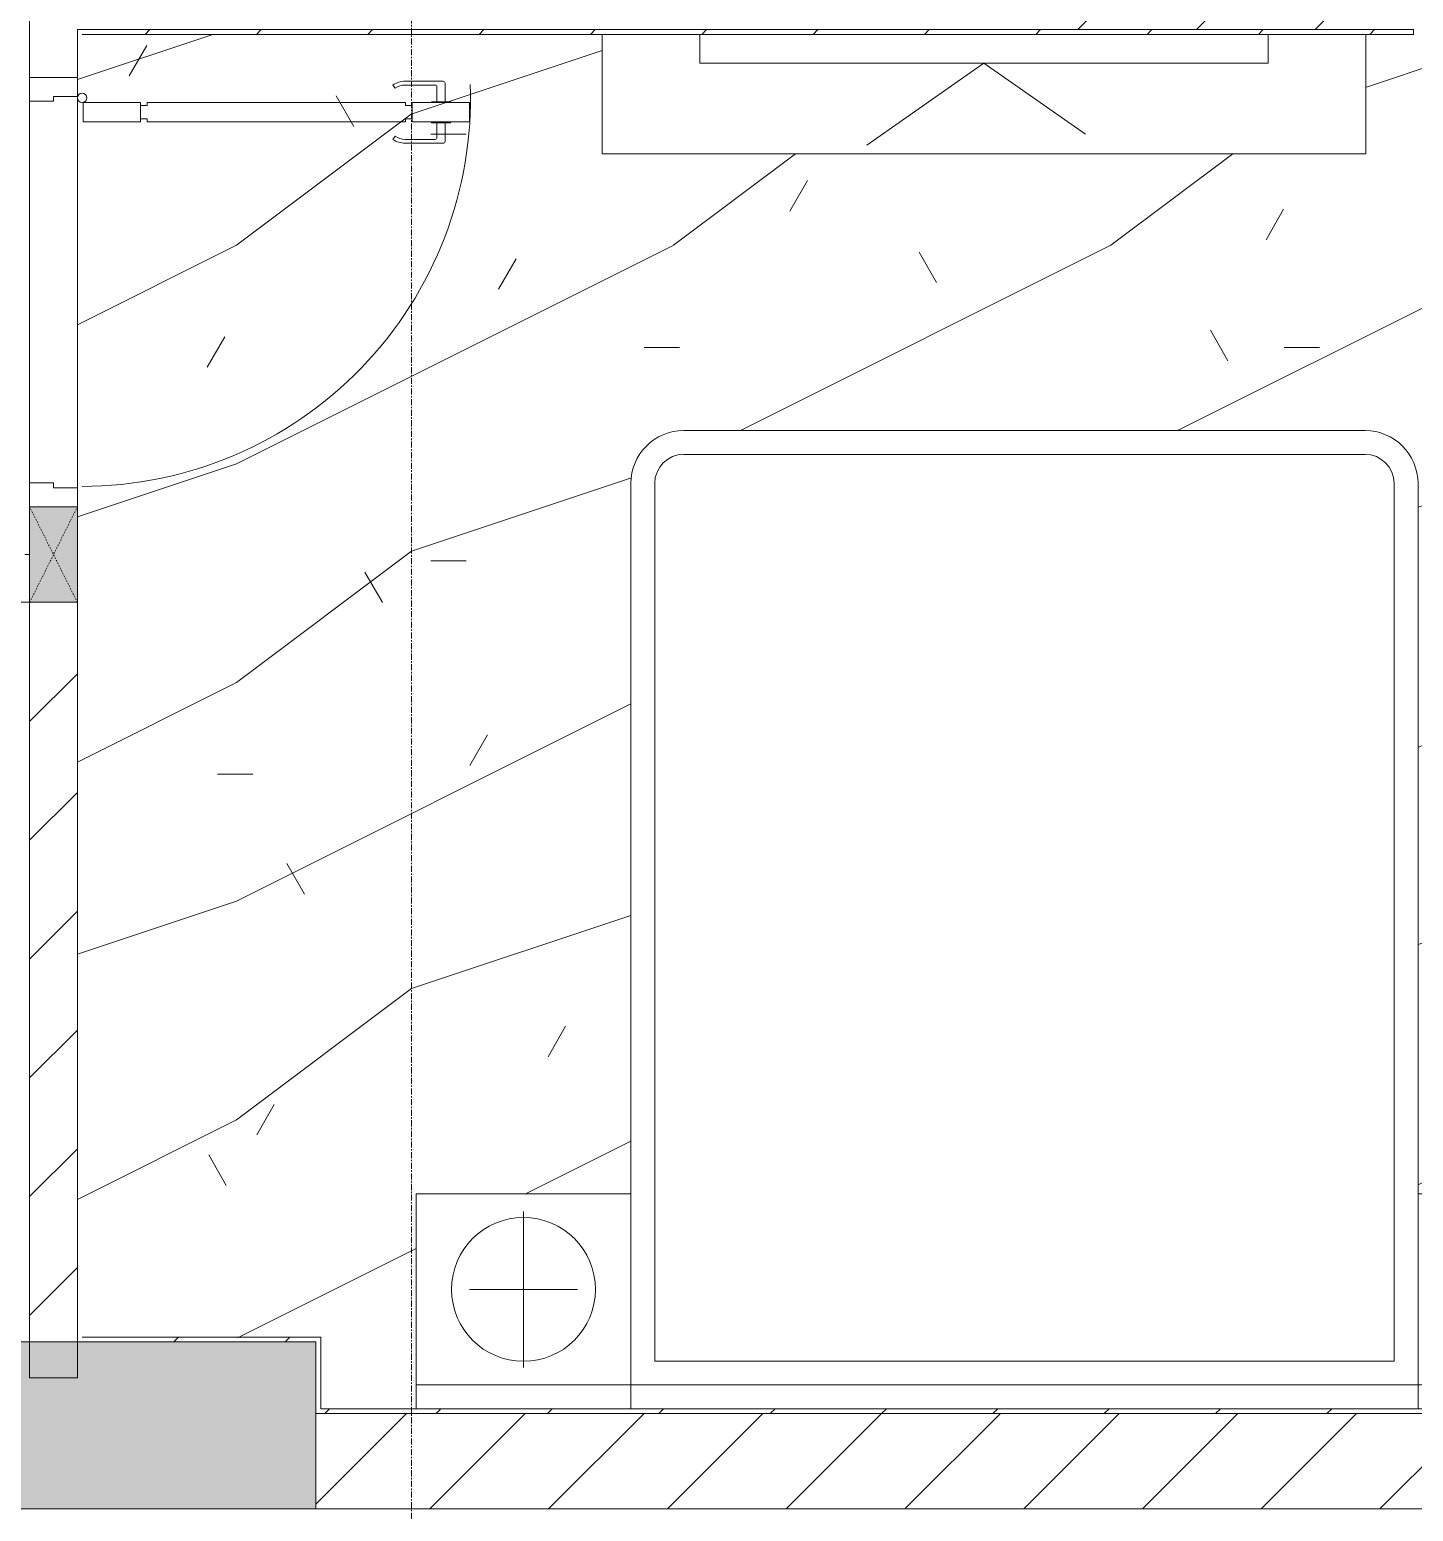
# Model space of a CAD drawing. Header units: millimetres. Extents: x 5357 to 259384, y -16348 to 109893.
# Drawn here: x 38053 to 40953, y 17232 to 20337 of the extents above; entities that cross this region are included whole.
import ezdxf

# ---------------------------------------------------------------- set-up
doc = ezdxf.new("R2010")
doc.units = ezdxf.units.MM
doc.linetypes.add('Dash', pattern=[6, 3, -3])
doc.linetypes.add('Grid Line', pattern=[22.225, 12.7, -3.175, 3.175, -3.175])
for name, color, linetype, lineweight in [('0-1', 7, 'Continuous', 5), ('A-DETL-GENF-1', 53, 'Continuous', 9), ('A-DOOR-1', 254, 'Continuous', 9), ('A-DOOR-2', 53, 'Continuous', 9), ('A-FLOR-1', 53, 'Continuous', 9), ('A-FLOR-PATT-1', 10, 'Continuous', 9), ('A-WALL-1', 9, 'Continuous', 18), ('A-WALL-2', 53, 'Continuous', 9), ('A-WALL-3', 113, 'Continuous', 18), ('A-WALL-PATT', 111, 'Continuous', 9), ('A-WALL-PATT-1', 10, 'Continuous', 9), ('A-WALL-PATT-2', 53, 'Continuous', 9), ('I-FURN-1', 254, 'Continuous', 9), ('I-WALL-1', 9, 'Continuous', 18), ('S-COLS-1', 253, 'Continuous', 5), ('S-COLS-2', 9, 'Continuous', 18), ('S-COLS-3', 53, 'Continuous', 9), ('S-COLS-4', 254, 'Continuous', 9), ('S-COLS-HDLN-1', 53, 'Dash', 9), ('S-GRID-1', 1, 'Grid Line', 9)]:
    doc.layers.add(name, color=color, linetype=linetype, lineweight=lineweight)
pattern_1 = [(45, (0, 0), (-124.4508, 124.4508), [])]
pattern_2 = [(45, (0, 0), (-116.6726, 116.6726), [])]

# ---------------------------------------------------------------- blocks, each defined once
blk = doc.blocks.new('NCV_TKTC_KET CAU_rvt-1-TKCS_MB CẢNH QUAN CÂY XANH')
at = {"layer": 'S-COLS-1'}
blk.add_hatch(color=256, dxfattribs=at).paths.add_polyline_path([(37952.6, 17236.9), (38652.6, 17236.9), (38652.6, 17586.9), (37952.6, 17586.9)])
at = {"layer": 'S-COLS-2'}
for p, q in [((38652.6, 17586.9), (37952.6, 17586.9)), ((38652.6, 17236.9), (38652.6, 17586.9)), ((37952.6, 17236.9), (38652.6, 17236.9))]:
    blk.add_line(p, q, dxfattribs=at)
blk = doc.blocks.new('DOOR_CW_01 CANH MO-PANEL KINH - DIW_01-900x2200-CỬA GỖ VÂN LAMINATE-553393-TKCS_MB CẢNH QUAN CÂY XANH')
at = {"layer": 'A-DETL-GENF-1'}
for p, q in [((-397, 872), (-357, 872)), ((-397, 752), (-397, 872)), ((-357, 872), (-357, 752)), ((-442, 737), (-442, 816.5)), ((-399, 820.5), (-438, 820.5)), ((-399, 831.8), (-397, 831.8)), ((-399, 792.2), (-399, 831.8)), ((-397, 792.2), (-397, 831.8)), ((-357, 792.2), (-357, 831.8)), ((-355, 831.8), (-357, 831.8)), ((-355, 792.2), (-355, 831.8)), ((-355, 820.5), (-316, 820.5)), ((-312, 737), (-312, 816.5)), ((-434, 799.5), (-434, 737)), ((-399, 803.5), (-430, 803.5)), ((-397, 792.2), (-399, 792.2)), ((-357, 792.2), (-355, 792.2)), ((-355, 803.5), (-324, 803.5)), ((-320, 799.5), (-320, 737)), ((-357, 752), (-397, 752)), ((-363, 752), (-391, 752)), ((-391, 752), (-391, 738)), ((-363, 738), (-363, 752)), ((-433.9, 711.2), (-427.3, 715.8)), ((-397, 738), (-391, 738)), ((-397, 738), (-397, 196)), ((-357, 738), (-363, 738)), ((-357, 196), (-357, 738)), ((-320.1, 711.2), (-326.7, 715.8)), ((-397, 196), (-391, 196)), ((-391, 196), (-391, 182)), ((-357, 196), (-363, 196)), ((-363, 182), (-363, 196)), ((-357, 182), (-397, 182)), ((-397, 182), (-397, 62)), ((-391, 182), (-363, 182)), ((-357, 62), (-357, 182)), ((-397, 62), (-357, 62))]:
    blk.add_line(p, q, dxfattribs=at)
blk.add_circle((-407, 60), 10, dxfattribs=at)
for centre, radius, start, end in [((-407, 60), 814, 360, 92), ((-438, 816.5), 4, 90, 180), ((-316, 816.5), 4, 0, 90), ((-430, 799.5), 4, 90, 180), ((-324, 799.5), 4, 360, 90), ((-397, 737), 45, 180, 215), ((-397, 737), 37, 180, 215), ((-357, 737), 37, 325, 0), ((-357, 737), 45, 325, 0)]:
    blk.add_arc(centre, radius, start, end, dxfattribs=at)
at = {"layer": 'A-DOOR-2'}
for p, q in [((-410, 50), (-450, 50)), ((-450, 50), (-450, -50)), ((-410, 0), (-410, 50)), ((-407, 50), (-382, 50)), ((450, 50), (410, 50)), ((410, 50), (410, 0)), ((450, -50), (450, 50)), ((-400, 0), (-410, 0)), ((-400, -50), (-400, 0)), ((410, 0), (400, 0)), ((400, 0), (400, -50)), ((-450, -50), (-400, -50)), ((400, -50), (450, -50))]:
    blk.add_line(p, q, dxfattribs=at)
blk = doc.blocks.new('G1_SOF - BO TRU - 100x200-V87-TKCS_MB CẢNH QUAN CÂY XANH')
at = {"layer": 'S-COLS-3'}
blk.add_hatch(color=256, dxfattribs=at).paths.add_polyline_path([(-50, -100), (50, -100), (50, 100), (-50, 100)])
at = {"layer": 'S-COLS-2'}
for p, q in [((-50, -100), (-50, 100)), ((50, 100), (50, -100)), ((50, -100), (-50, -100))]:
    blk.add_line(p, q, dxfattribs=at)
at = {"layer": 'S-COLS-HDLN-1'}
for p, q in [((50, -100), (-50, 100)), ((-50, -100), (50, 100))]:
    blk.add_line(p, q, dxfattribs=at)
blk = doc.blocks.new('GIUONG NGU-2TAB-1600x2000 - GIUONG NGU-2TAB-1600x2000-851491-TKCS_MB CẢNH QUAN CÂY XANH')
at = {"layer": 'I-FURN-1'}
for p, q in [((569.6, 2050), (1997.1, 2050)), ((1997.1, 2050), (569.6, 2050)), ((1997.1, 2000), (569.6, 2000)), ((458.5, 50), (458.5, 1938.9)), ((458.5, 1938.9), (458.5, 50)), ((508.5, 1938.9), (508.5, 100)), ((2058.2, 100), (2058.2, 1938.9)), ((2108.2, 1938.9), (2108.2, 50)), ((2108.2, 50), (2108.2, 1938.9)), ((8.5, 50), (8.5, 450.3)), ((8.5, 450.3), (458.5, 450.3)), ((8.5, 450.3), (458.5, 450.3)), ((8.5, 50), (8.5, 450.3)), ((458.5, 450.3), (458.5, 50)), ((458.5, 450.3), (458.5, 50)), ((2108.2, 50), (2108.2, 450.3)), ((2108.2, 450.3), (2558.2, 450.3)), ((2108.2, 450.3), (2108.2, 50)), ((2558.2, 450.3), (2108.2, 450.3)), ((2558.2, 450.3), (2558.2, 50)), ((2558.2, 50), (2558.2, 450.3)), ((233.5, 86.8), (233.5, 413.5)), ((2333.2, 86.8), (2333.2, 413.5)), ((120.2, 250.2), (346.8, 250.2)), ((2446.5, 250.2), (2219.8, 250.2)), ((508.5, 100), (2058.2, 100)), ((458.5, 50), (8.5, 50)), ((8.5, 0), (8.5, 50)), ((8.5, 50), (458.5, 50)), ((458.5, 50), (8.5, 50)), ((2108.2, 50), (458.5, 50)), ((458.5, 50), (458.5, 0)), ((458.5, 0), (458.5, 50)), ((458.5, 50), (2108.2, 50)), ((458.5, 50), (2108.2, 50)), ((2558.2, 50), (2108.2, 50)), ((2108.2, 50), (2558.2, 50)), ((2108.2, 0), (2108.2, 50)), ((2108.2, 50), (2108.2, 0)), ((2108.2, 50), (2558.2, 50)), ((2558.2, 50), (2558.2, 0))]:
    blk.add_line(p, q, dxfattribs=at)
for centre in [(233.5, 250.2), (2333.2, 250.2)]:
    blk.add_circle(centre, 150.7, dxfattribs=at)
for centre, radius, start, end in [((569.6, 1938.9), 111.1, 90, 180), ((569.6, 1938.9), 111.1, 90, 180), ((1997.1, 1938.9), 111.1, 0, 90), ((1997.1, 1938.9), 111.1, 360, 90), ((569.6, 1938.9), 61.1, 90, 180), ((1997.1, 1938.9), 61.1, 360, 90)]:
    blk.add_arc(centre, radius, start, end, dxfattribs=at)
blk = doc.blocks.new('RES_BAN AN - RES_BAN AN-850638-TKCS_MB CẢNH QUAN CÂY XANH')
at = {"layer": 'I-FURN-1'}
for p, q in [((0, 0), (0, -250)), ((1600, -250), (1600, 0)), ((0, -250), (1600, -250))]:
    blk.add_line(p, q, dxfattribs=at)
blk = doc.blocks.new('KE TIVI-2 - KE TIVI-2-842843-TKCS_MB CẢNH QUAN CÂY XANH')
at = {"layer": 'I-FURN-1'}
for p, q in [((-595.6, 0), (-595.6, -60)), ((595.6, -60), (595.6, 0)), ((-595.6, -60), (595.6, -60)), ((0, -60), (-245.7, -232.1)), ((213, -209.1), (0, -60))]:
    blk.add_line(p, q, dxfattribs=at)
blk = doc.blocks.new('NCV_TKTC_TANG 1_rvt-1-TKCS_MB CẢNH QUAN CÂY XANH')
at = {"layer": 'A-FLOR-PATT-1'}
h = blk.add_hatch(dxfattribs=at)
h.set_pattern_fill('FP_6', color=256, style=0, pattern_type=2)
h.set_pattern_definition([(0, (0, 0), (1788.16, 447.04), [73.762, -1267.358, 73.762, -1267.358, -7152.64]), (0, (0, 0), (1788.16, 447.04), [-2682.24, 73.762, -2608.478, 73.762, -1267.358, -3129.28]), (0, (0, 0), (1788.16, 447.04), [-6705.6, 73.762, -820.318, 73.762, -2161.438]), (120, (670.56, 223.5), (-1281.228, 1325.072), [73.762, -1267.358, 73.762, -8419.998]), (120, (670.56, 223.5), (-1281.228, 1325.072), [-1414.882, -1267.358, 73.762, -2608.478, -4470.4]), (120, (670.56, 223.5), (-1281.228, 1325.072), [-5364.48, 73.762, -1267.358, 73.762, -3055.518]), (120, (670.56, 223.5), (-1281.228, 1325.072), [-6779.362, -820.318, 73.762, -2161.438]), (240, (894.1, 1117.6), (-506.932, -1772.112), [73.762, -1267.358, 73.762, -8419.998]), (240, (894.1, 1117.6), (-506.932, -1772.112), [-1414.882, -1267.358, 73.762, -2608.478, -4470.4]), (240, (894.1, 1117.6), (-506.932, -1772.112), [-5364.48, 73.762, -1267.358, 73.762, -3055.518]), (240, (894.1, 1117.6), (-506.932, -1772.112), [-6779.362, -820.318, 73.762, -2161.438])])
h.paths.add_polyline_path([(41412.3, 17446.9), (41642.6, 17446.9), (41642.6, 18946.9), (42192.6, 18946.9), (42192.6, 20326.9), (41752.6, 20326.9), (41752.6, 20336.9), (40952.6, 20336.9), (40952.6, 20326.9), (40852.6, 20326.9), (40851.2, 20076.9), (39252.6, 20076.9), (39252.6, 20326.9), (38152.6, 20326.9), (38152.6, 17596.9), (38662.6, 17594.7), (38662.6, 17446.9), (38862.6, 17446.9), (38862.6, 17897.3), (39312.6, 17897.3), (39312.6, 19385.8), (39316.4, 19414.6), (39327.5, 19441.4), (39345.2, 19464.4), (39368.2, 19482), (39395, 19493.2), (39423.7, 19496.9), (40852.6, 19496.8), (40879.9, 19493.2), (40906.7, 19482), (40929.8, 19464.4), (40947.4, 19441.4), (40958.5, 19414.6), (40962.3, 19376.2), (40962.3, 17897.3), (41412.3, 17897.3), (41412.3, 17470.3)])
h = blk.add_hatch(dxfattribs=at)
h.set_pattern_fill('FP_4', color=256, style=0, pattern_type=2)
h.set_pattern_definition([(216.87, (366.52, 916.3), (2748.8967, 1832.6049), [458.15, -4123.35]), (206.565, (916.3, 641.4), (-916.3012, -916.2996), [1024.455, -1024.455]), (198.435, (916.3, 183.26), (-1832.5985, -916.302), [579.52, -2318.076])])
h.paths.add_polyline_path([(41412.3, 17446.9), (41642.6, 17446.9), (41642.6, 18946.9), (42192.6, 18946.9), (42192.6, 20326.9), (41752.6, 20326.9), (41752.6, 20336.9), (40952.6, 20336.9), (40952.6, 20326.9), (40852.6, 20326.9), (40851.2, 20076.9), (39252.6, 20076.9), (39252.6, 20326.9), (38152.6, 20326.9), (38152.6, 17596.9), (38662.6, 17594.7), (38662.6, 17446.9), (38862.6, 17446.9), (38862.6, 17897.3), (39312.6, 17897.3), (39312.6, 19385.8), (39316.4, 19414.6), (39327.5, 19441.4), (39345.2, 19464.4), (39368.2, 19482), (39395, 19493.2), (39423.7, 19496.9), (40852.6, 19496.8), (40879.9, 19493.2), (40906.7, 19482), (40929.8, 19464.4), (40947.4, 19441.4), (40958.5, 19414.6), (40962.3, 19376.2), (40962.3, 17897.3), (41412.3, 17897.3), (41412.3, 17470.3)])
at = {"layer": 'A-WALL-PATT-1'}
h = blk.add_hatch(dxfattribs=at)
h.set_pattern_fill('FP_2', color=256, style=0, pattern_type=2)
h.set_pattern_definition(pattern_1)
h.paths.add_polyline_path([(38052.6, 17511.9), (38152.6, 17511.9), (38152.6, 19136.9), (38052.6, 19136.9)])
h.paths.add_polyline_path([(38052.6, 20236.9), (38152.6, 20236.9), (38152.6, 20536.5), (38052.6, 20536.5)])
h.paths.add_polyline_path([(38052.6, 21336.5), (38152.6, 21336.5), (38152.6, 22236.9), (38052.6, 22236.9), (38052.6, 22117.2)])
h = blk.add_hatch(dxfattribs=at)
h.set_pattern_fill('FP_2', color=256, style=0, pattern_type=2)
h.set_pattern_definition(pattern_1)
h.paths.add_polyline_path([(40459.7, 20336.9), (40952.6, 20336.9), (40952.6, 20436.9), (40052.6, 20436.9), (40052.6, 20336.9)])
h.paths.add_polyline_path([(41752.6, 20336.9), (41852.6, 20336.9), (41852.6, 20436.9), (41752.6, 20436.9), (41752.6, 20386.9)])
h = blk.add_hatch(dxfattribs=at)
h.set_pattern_fill('FP_2', color=256, style=0, pattern_type=2)
h.set_pattern_definition(pattern_1)
h.paths.add_polyline_path([(38052.6, 19136.9), (38052.6, 19236.9), (38002.6, 19236.9), (38002.6, 19136.9), (38038.9, 19136.9)])
h.paths.add_polyline_path([(37102.6, 19136.9), (37102.6, 19236.9), (37052.6, 19236.9), (37052.6, 19136.9)])
at = {"layer": 'A-WALL-PATT-2'}
h = blk.add_hatch(dxfattribs=at)
h.set_pattern_fill('FP_10', color=256, style=0, pattern_type=2)
h.set_pattern_definition(pattern_2)
h.paths.add_polyline_path([(40952.6, 20326.9), (40952.6, 20336.9), (38152.6, 20336.9), (38152.6, 20326.9), (40459.7, 20326.9)])
h.paths.add_polyline_path([(41760.6, 20326.9), (42202.6, 20326.9), (42202.6, 20336.9), (41752.6, 20336.9), (41752.6, 20326.9)])
h = blk.add_hatch(dxfattribs=at)
h.set_pattern_fill('FP_10', color=256, style=0, pattern_type=2)
h.set_pattern_definition(pattern_2)
h.paths.add_polyline_path([(38152.6, 17586.9), (38652.6, 17586.9), (38652.6, 17596.9), (38152.6, 17596.9)])
h = blk.add_hatch(dxfattribs=at)
h.set_pattern_fill('FP_10', color=256, style=0, pattern_type=2)
h.set_pattern_definition(pattern_2)
h.paths.add_polyline_path([(38652.6, 17436.9), (42192.6, 17436.9), (42192.6, 17446.9), (38652.6, 17446.9)])
at = {"layer": 'A-FLOR-1'}
for p, q in [((38052.6, 19386.9), (38052.6, 20186.9)), ((38152.6, 20196.9), (38152.6, 19376.9))]:
    blk.add_line(p, q, dxfattribs=at)
at = {"layer": 'A-WALL-1'}
for p, q in [((38152.6, 20326.9), (38152.6, 20336.9)), ((38152.6, 20336.9), (40052.6, 20336.9)), ((38052.6, 19236.9), (38042.6, 19236.9)), ((38052.6, 19136.9), (38052.6, 17511.9)), ((38152.6, 17511.9), (38152.6, 17596.9)), ((38052.6, 17511.9), (38152.6, 17511.9))]:
    blk.add_line(p, q, dxfattribs=at)
at = {"layer": 'A-WALL-2'}
for p, q in [((38052.6, 20536.5), (38052.6, 20236.9)), ((38152.6, 20236.9), (38152.6, 20326.9)), ((40052.6, 20336.9), (40952.6, 20336.9)), ((40952.6, 20336.9), (40052.6, 20336.9)), ((38052.6, 19386.9), (38052.6, 20186.9)), ((38152.6, 20196.9), (38152.6, 19376.9)), ((38002.6, 19136.9), (38052.6, 19136.9)), ((38152.6, 17596.9), (38152.6, 19136.9))]:
    blk.add_line(p, q, dxfattribs=at)
at = {"layer": 'I-WALL-1'}
for p, q in [((40052.6, 20336.9), (38152.6, 20336.9)), ((38152.6, 20336.9), (38152.6, 20326.9)), ((38162.6, 20326.9), (40952.6, 20326.9)), ((40952.6, 20326.9), (40952.6, 20336.9)), ((38152.6, 17596.9), (38152.6, 17586.9)), ((38152.6, 17586.9), (38652.6, 17586.9)), ((38652.6, 17596.9), (38162.6, 17596.9)), ((38662.6, 17596.9), (38652.6, 17596.9)), ((38652.6, 17586.9), (38652.6, 17446.9)), ((38662.6, 17446.9), (38662.6, 17596.9)), ((38652.6, 17446.9), (38652.6, 17436.9)), ((38652.6, 17436.9), (42192.6, 17436.9)), ((42192.6, 17446.9), (38662.6, 17446.9))]:
    blk.add_line(p, q, dxfattribs=at)
at = {"layer": 'A-DOOR-1', "rotation": 270.0000000000009}
blk.add_blockref('DOOR_CW_01 CANH MO-PANEL KINH - DIW_01-900x2200-CỬA GỖ VÂN LAMINATE-553393-TKCS_MB CẢNH QUAN CÂY XANH', (38102.6, 19786.9), dxfattribs=at)
at = {"layer": 'I-FURN-1'}
for name, p in [('RES_BAN AN - RES_BAN AN-850638-TKCS_MB CẢNH QUAN CÂY XANH', (39252.6, 20326.9)), ('KE TIVI-2 - KE TIVI-2-842843-TKCS_MB CẢNH QUAN CÂY XANH', (40052.6, 20326.9)), ('GIUONG NGU-2TAB-1600x2000 - GIUONG NGU-2TAB-1600x2000-851491-TKCS_MB CẢNH QUAN CÂY XANH', (38854.1, 17446.9))]:
    blk.add_blockref(name, p, dxfattribs=at)
at = {"layer": 'S-COLS-4'}
blk.add_blockref('G1_SOF - BO TRU - 100x200-V87-TKCS_MB CẢNH QUAN CÂY XANH', (38102.6, 19236.9), dxfattribs=at)

msp = doc.modelspace()

# ---------------------------------------------------------------- hatches: boundary and pattern name
at = {"layer": 'A-WALL-PATT'}
h = msp.add_hatch(dxfattribs=at)
h.set_pattern_fill('FP_1', color=256, style=0, pattern_type=2)
h.set_pattern_definition(pattern_1)
h.paths.add_polyline_path([(39249.3, 17236.9), (42202.6, 17236.9), (42202.6, 17436.9), (38652.6, 17436.9), (38652.6, 17236.9)])

# ---------------------------------------------------------------- linework, layer by layer
at = {"layer": 'A-WALL-3'}
for p, q in [((42202.6, 17436.9), (38652.6, 17436.9)), ((38652.6, 17436.9), (38652.6, 17236.9)), ((42402.6, 17236.9), (33652.6, 17236.9)), ((38652.6, 17236.9), (42202.6, 17236.9))]:
    msp.add_line(p, q, dxfattribs=at)
at = {"layer": 'S-GRID-1'}
for p, q in [((38852.6, 15460.6), (38852.6, 20960.6)), ((130319.3, 17236.9), (29351.8, 17236.9))]:
    msp.add_line(p, q, dxfattribs=at)

# ---------------------------------------------------------------- block references
at = {"layer": '0-1'}
for name in ['NCV_TKTC_KET CAU_rvt-1-TKCS_MB CẢNH QUAN CÂY XANH', 'NCV_TKTC_TANG 1_rvt-1-TKCS_MB CẢNH QUAN CÂY XANH']:
    msp.add_blockref(name, (0, 0), dxfattribs=at)

doc.saveas('drawing.dxf')
